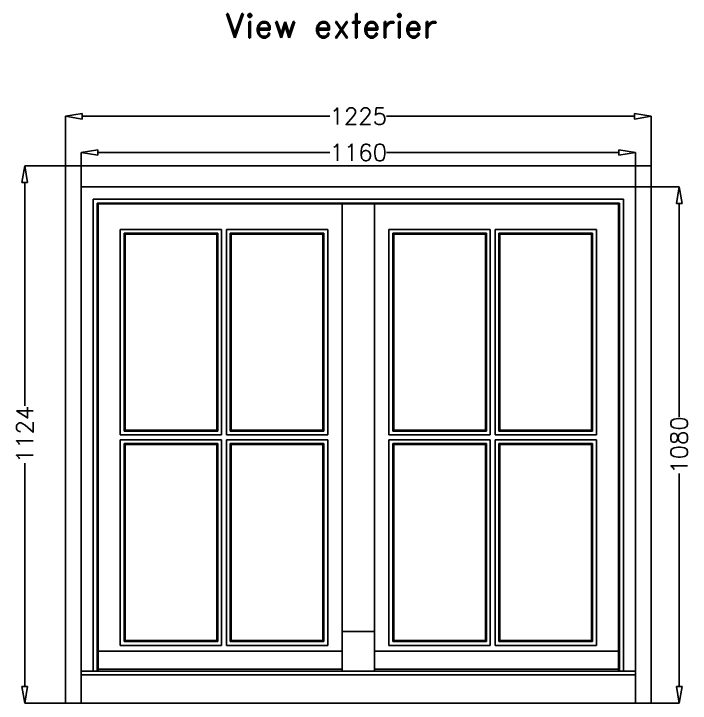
# Model space of a CAD drawing. Header units: millimetres. Extents: x -1007 to 7712, y -6262 to -71.
# Drawn here: x -1007 to 408, y -5798 to -4357 of the extents above; entities that cross this region are included whole.
import ezdxf
from ezdxf.enums import TextEntityAlignment as Align

# ---------------------------------------------------------------- set-up
doc = ezdxf.new("R2010")
doc.units = ezdxf.units.MM
doc.layers.get('0').update_dxf_attribs({"color": 250})
for name, color, linetype in [('dim', 7, 'Continuous'), ('txt', 189, 'Continuous'), ('wall', 5, 'Continuous')]:
    doc.layers.add(name, color=color, linetype=linetype)
doc.styles.add('ROMAND', font='romand.shx')
doc.styles.add('romans', font='romans.shx')
doc.dimstyles.new('ECH1-1 objet', dxfattribs={"dimtxt": 35, "dimasz": 35, "dimexe": 0.18, "dimexo": 0, "dimgap": 0.09, "dimtad": 0, "dimdec": 8, "dimdsep": 46, "dimtxsty": 'romans', "dimblk1": 'CLOSEDBLANK', "dimblk2": 'CLOSEDBLANK', "dimsah": 1, "dimcen": 1, "dimclrd": 9, "dimclre": 9, "dimclrt": 6, "dimadec": 0, "dimazin": 0, "dimtfac": 1, "dimtdec": 8, "dimtofl": 0, "dimtmove": 0, "dimatfit": 3, "dimldrblk": 'CLOSEDBLANK', "dimfxl": 0, "dimtolj": 1, "dimtzin": 0, "dimarcsym": 0})

# ---------------------------------------------------------------- blocks, each defined once
blk = doc.blocks.new('_ClosedBlank')
at = {"color": 0, "linetype": 'ByBlock', "lineweight": -2}
for p, q in [((-1, 0.167), (0, 0)), ((-1, 0.167), (-1, -0.167)), ((0, 0), (-1, -0.167))]:
    blk.add_line(p, q, dxfattribs=at)
blk = doc.blocks.new('*D35')
at = {"layer": 'Defpoints', "color": 0, "transparency": 16777216}
for p in [(326.6, -4570.8), (-898.4, -4674.3), (326.6, -4674.3)]:
    blk.add_point(p, dxfattribs=at)
at = {"layer": 'dim', "color": 9, "lineweight": -2, "transparency": 16777216}
for p, q in [((-898.4, -4674.3), (-898.4, -4570.6)), ((-863.4, -4570.8), (-345.2, -4570.8)), ((291.6, -4570.8), (-226.7, -4570.8)), ((326.6, -4674.3), (326.6, -4570.6))]:
    blk.add_line(p, q, dxfattribs=at)
at = {"layer": 'dim', "color": 9, "lineweight": -2, "transparency": 16777216, "xscale": 35, "yscale": 35, "zscale": 35, "rotation": 180}
blk.add_blockref('_ClosedBlank', (-898.4, -4570.8), dxfattribs=at)
at = {"layer": 'dim', "color": 9, "lineweight": -2, "transparency": 16777216, "xscale": 35, "yscale": 35, "zscale": 35}
blk.add_blockref('_ClosedBlank', (326.6, -4570.8), dxfattribs=at)
at = {"layer": 'dim', "color": 6, "transparency": 16777216, "insert": (-285.9, -4570.8), "char_height": 35, "attachment_point": 5, "style": 'romans'}
blk.add_mtext('\\A1;1225', dxfattribs=at)
blk = doc.blocks.new('*D36')
at = {"layer": 'Defpoints', "color": 0, "transparency": 16777216}
for p in [(-898.4, -4674.3), (-983.8, -5798.3), (-898.4, -5798.3)]:
    blk.add_point(p, dxfattribs=at)
at = {"layer": 'dim', "color": 9, "lineweight": -2, "transparency": 16777216}
for p, q in [((-898.4, -4674.3), (-983.9, -4674.3)), ((-983.8, -4709.3), (-983.8, -5176.2)), ((-983.8, -5763.3), (-983.8, -5296.4)), ((-898.4, -5798.3), (-983.9, -5798.3))]:
    blk.add_line(p, q, dxfattribs=at)
at = {"layer": 'dim', "color": 9, "lineweight": -2, "transparency": 16777216, "xscale": 35, "yscale": 35, "zscale": 35}
for p, rotation in [((-983.8, -4674.3), 90), ((-983.8, -5798.3), 270)]:
    blk.add_blockref('_ClosedBlank', p, dxfattribs=dict(at, rotation=rotation))
at = {"layer": 'dim', "color": 6, "transparency": 16777216, "insert": (-983.8, -5236.3), "char_height": 35, "attachment_point": 5, "rotation": 90, "style": 'romans'}
blk.add_mtext('\\A1;1124', dxfattribs=at)
blk = doc.blocks.new('*D37')
at = {"layer": 'Defpoints', "color": 0, "transparency": 16777216}
for p in [(294.1, -4718.3), (385.4, -4718.3), (294.1, -5798.3)]:
    blk.add_point(p, dxfattribs=at)
at = {"layer": 'dim', "color": 9, "lineweight": -2, "transparency": 16777216}
for p, q in [((294.1, -4718.3), (385.6, -4718.3)), ((385.4, -4753.3), (385.4, -5199.1)), ((385.4, -5763.3), (385.4, -5317.6)), ((294.1, -5798.3), (385.6, -5798.3))]:
    blk.add_line(p, q, dxfattribs=at)
at = {"layer": 'dim', "color": 9, "lineweight": -2, "transparency": 16777216, "xscale": 35, "yscale": 35, "zscale": 35}
for p, rotation in [((385.4, -4718.3), 90), ((385.4, -5798.3), 270)]:
    blk.add_blockref('_ClosedBlank', p, dxfattribs=dict(at, rotation=rotation))
at = {"layer": 'dim', "color": 6, "transparency": 16777216, "insert": (385.4, -5258.3), "char_height": 35, "attachment_point": 5, "rotation": 90, "style": 'romans'}
blk.add_mtext('\\A1;1080', dxfattribs=at)
blk = doc.blocks.new('*D38')
at = {"layer": 'Defpoints', "color": 0, "transparency": 16777216}
for p in [(-865.9, -4646.6), (-865.9, -4718.3), (294.1, -4718.3)]:
    blk.add_point(p, dxfattribs=at)
at = {"layer": 'dim', "color": 9, "lineweight": -2, "transparency": 16777216}
for p, q in [((-865.9, -4718.3), (-865.9, -4646.5)), ((-830.9, -4646.6), (-345.2, -4646.6)), ((259.1, -4646.6), (-226.7, -4646.6)), ((294.1, -4718.3), (294.1, -4646.5))]:
    blk.add_line(p, q, dxfattribs=at)
at = {"layer": 'dim', "color": 9, "lineweight": -2, "transparency": 16777216, "xscale": 35, "yscale": 35, "zscale": 35, "rotation": 180}
blk.add_blockref('_ClosedBlank', (-865.9, -4646.6), dxfattribs=at)
at = {"layer": 'dim', "color": 9, "lineweight": -2, "transparency": 16777216, "xscale": 35, "yscale": 35, "zscale": 35}
blk.add_blockref('_ClosedBlank', (294.1, -4646.6), dxfattribs=at)
at = {"layer": 'dim', "color": 6, "transparency": 16777216, "insert": (-285.9, -4646.6), "char_height": 35, "attachment_point": 5, "style": 'romans'}
blk.add_mtext('\\A1;1160', dxfattribs=at)
blk = doc.blocks.new('14')
for p, q in [((7143.8, 882.3), (7143.8, 2006.3)), ((7143.8, 2006.3), (8368.8, 2006.3)), ((8368.8, 882.3), (8368.8, 2006.3)), ((8310.8, 1936.3), (7201.8, 1936.3)), ((7201.8, 1936.3), (7201.8, 949.3)), ((8310.8, 949.3), (8310.8, 1936.3)), ((8302.8, 1928.3), (7209.8, 1928.3)), ((7209.8, 1928.3), (7209.8, 949.3)), ((8300.8, 1926.3), (7211.8, 1926.3)), ((7211.8, 1926.3), (7211.8, 949.3)), ((7722.3, 949.3), (7722.3, 1926.3)), ((7790.3, 949.3), (7790.3, 1926.3)), ((8300.8, 949.3), (8300.8, 1926.3)), ((8302.8, 949.3), (8302.8, 1928.3)), ((7470.3, 1873.3), (7258.3, 1873.3)), ((7258.3, 1873.3), (7258.3, 1443.3)), ((7462.3, 1865.3), (7266.3, 1865.3)), ((7266.3, 1865.3), (7266.3, 1451.3)), ((7460.3, 1863.3), (7268.3, 1863.3)), ((7268.3, 1863.3), (7268.3, 1453.3)), ((7460.3, 1453.3), (7460.3, 1863.3)), ((7462.3, 1451.3), (7462.3, 1865.3)), ((7470.3, 1443.3), (7470.3, 1873.3)), ((7692.3, 1873.3), (7480.3, 1873.3)), ((7480.3, 1873.3), (7480.3, 1443.3)), ((7684.3, 1865.3), (7488.3, 1865.3)), ((7488.3, 1865.3), (7488.3, 1451.3)), ((7682.3, 1863.3), (7490.3, 1863.3)), ((7490.3, 1863.3), (7490.3, 1453.3)), ((7682.3, 1453.3), (7682.3, 1863.3)), ((7684.3, 1451.3), (7684.3, 1865.3)), ((7692.3, 1443.3), (7692.3, 1873.3)), ((7820.3, 1443.3), (7820.3, 1873.3)), ((7820.3, 1873.3), (8032.3, 1873.3)), ((7828.3, 1451.3), (7828.3, 1865.3)), ((7828.3, 1865.3), (8024.3, 1865.3)), ((7830.3, 1453.3), (7830.3, 1863.3)), ((7830.3, 1863.3), (8022.3, 1863.3)), ((8022.3, 1863.3), (8022.3, 1453.3)), ((8024.3, 1865.3), (8024.3, 1451.3)), ((8032.3, 1873.3), (8032.3, 1443.3)), ((8042.3, 1443.3), (8042.3, 1873.3)), ((8042.3, 1873.3), (8254.3, 1873.3)), ((8050.3, 1451.3), (8050.3, 1865.3)), ((8050.3, 1865.3), (8246.3, 1865.3)), ((8052.3, 1453.3), (8052.3, 1863.3)), ((8052.3, 1863.3), (8244.3, 1863.3)), ((8244.3, 1863.3), (8244.3, 1453.3)), ((8246.3, 1865.3), (8246.3, 1451.3)), ((8254.3, 1873.3), (8254.3, 1443.3)), ((7258.3, 1443.3), (7470.3, 1443.3)), ((7266.3, 1451.3), (7462.3, 1451.3)), ((7268.3, 1453.3), (7460.3, 1453.3)), ((7480.3, 1443.3), (7692.3, 1443.3)), ((7488.3, 1451.3), (7684.3, 1451.3)), ((7490.3, 1453.3), (7682.3, 1453.3)), ((8032.3, 1443.3), (7820.3, 1443.3)), ((8024.3, 1451.3), (7828.3, 1451.3)), ((8022.3, 1453.3), (7830.3, 1453.3)), ((8254.3, 1443.3), (8042.3, 1443.3)), ((8246.3, 1451.3), (8050.3, 1451.3)), ((8244.3, 1453.3), (8052.3, 1453.3)), ((7470.3, 1433.3), (7258.3, 1433.3)), ((7258.3, 1433.3), (7258.3, 1003.3)), ((7470.3, 1003.3), (7470.3, 1433.3)), ((7692.3, 1433.3), (7480.3, 1433.3)), ((7480.3, 1433.3), (7480.3, 1003.3)), ((7692.3, 1003.3), (7692.3, 1433.3)), ((7820.3, 1003.3), (7820.3, 1433.3)), ((7820.3, 1433.3), (8032.3, 1433.3)), ((8032.3, 1433.3), (8032.3, 1003.3)), ((8042.3, 1003.3), (8042.3, 1433.3)), ((8042.3, 1433.3), (8254.3, 1433.3)), ((8254.3, 1433.3), (8254.3, 1003.3)), ((7462.3, 1425.3), (7266.3, 1425.3)), ((7266.3, 1425.3), (7266.3, 1011.3)), ((7460.3, 1423.3), (7268.3, 1423.3)), ((7268.3, 1423.3), (7268.3, 1013.3)), ((7460.3, 1013.3), (7460.3, 1423.3)), ((7462.3, 1011.3), (7462.3, 1425.3)), ((7684.3, 1425.3), (7488.3, 1425.3)), ((7488.3, 1425.3), (7488.3, 1011.3)), ((7682.3, 1423.3), (7490.3, 1423.3)), ((7490.3, 1423.3), (7490.3, 1013.3)), ((7682.3, 1013.3), (7682.3, 1423.3)), ((7684.3, 1011.3), (7684.3, 1425.3)), ((7828.3, 1011.3), (7828.3, 1425.3)), ((7828.3, 1425.3), (8024.3, 1425.3)), ((7830.3, 1013.3), (7830.3, 1423.3)), ((7830.3, 1423.3), (8022.3, 1423.3)), ((8022.3, 1423.3), (8022.3, 1013.3)), ((8024.3, 1425.3), (8024.3, 1011.3)), ((8050.3, 1011.3), (8050.3, 1425.3)), ((8050.3, 1425.3), (8246.3, 1425.3)), ((8052.3, 1013.3), (8052.3, 1423.3)), ((8052.3, 1423.3), (8244.3, 1423.3)), ((8244.3, 1423.3), (8244.3, 1013.3)), ((8246.3, 1425.3), (8246.3, 1011.3)), ((7722.3, 1032.3), (7790.3, 1032.3)), ((7266.3, 1011.3), (7462.3, 1011.3)), ((7268.3, 1013.3), (7460.3, 1013.3)), ((7488.3, 1011.3), (7684.3, 1011.3)), ((7490.3, 1013.3), (7682.3, 1013.3)), ((8024.3, 1011.3), (7828.3, 1011.3)), ((8022.3, 1013.3), (7830.3, 1013.3)), ((8246.3, 1011.3), (8050.3, 1011.3)), ((8244.3, 1013.3), (8052.3, 1013.3)), ((7258.3, 1003.3), (7470.3, 1003.3)), ((7480.3, 1003.3), (7692.3, 1003.3)), ((8032.3, 1003.3), (7820.3, 1003.3)), ((8254.3, 1003.3), (8042.3, 1003.3)), ((7211.8, 991.3), (7722.3, 991.3)), ((7790.3, 991.3), (8300.8, 991.3)), ((7211.8, 953.3), (7722.3, 953.3)), ((7790.3, 953.3), (8300.8, 953.3)), ((7176.3, 949.3), (8336.3, 949.3)), ((7176.3, 941.3), (8336.3, 941.3)), ((7176.3, 882.3), (7143.8, 882.3)), ((8336.3, 882.3), (8368.8, 882.3))]:
    blk.add_line(p, q)

msp = doc.modelspace()

# ---------------------------------------------------------------- linework, layer by layer
at = {"layer": 'wall'}
for p, q in [((-865.9315172, -4718.31274351), (294.0684828, -4718.31274351)), ((-865.9315172, -5798.31274351), (-865.9315172, -4718.31274351)), ((294.0684828, -5798.31274351), (294.0684828, -4718.31274351)), ((-865.9315172, -5798.31274351), (294.0684828, -5798.31274351))]:
    msp.add_line(p, q, dxfattribs=at)

# ---------------------------------------------------------------- block references
msp.add_blockref('14', (-8042.21647455, -6680.60762046))

# ---------------------------------------------------------------- texts
at = {"layer": 'txt', "style": 'ROMAND'}
msp.add_text('View exterier', height=50, dxfattribs=at).set_placement((-343.63581331, -4406.53788717), align=Align.CENTER)

# ---------------------------------------------------------------- dimensions: what is measured, and where the dimension line sits
at = {"layer": 'dim'}
for base, p1, p2, picture, middle in [((326.5684828031, -4570.8190667714), (-898.4315171969, -4674.3127435082), (326.5684828031, -4674.3127435082), '*D35', (-285.9315171969, -4570.8190667714)), ((-865.9315171969, -4646.6446136523), (294.0684828031, -4718.3127435082), (-865.9315171969, -4718.3127435082), '*D38', (-285.9315171969, -4646.6446136523))]:
    dim = msp.add_linear_dim(base=base, p1=p1, p2=p2, dimstyle='ECH1-1 objet', dxfattribs=at)
    dim.commit()
    dim.dimension.update_dxf_attribs({"geometry": picture, "text_midpoint": middle})
for base, p1, p2, picture, middle in [((-983.7515488366, -5798.3127435082), (-898.4315171969, -4674.3127435082), (-898.4315171969, -5798.3127435082), '*D36', (-983.7515488366, -5236.3127435082)), ((385.442416717, -4718.3127435082), (294.0684828031, -5798.3127435082), (294.0684828031, -4718.3127435082), '*D37', (385.442416717, -5258.3127435082))]:
    dim = msp.add_linear_dim(base=base, p1=p1, p2=p2, angle=90, dimstyle='ECH1-1 objet', dxfattribs=at)
    dim.commit()
    dim.dimension.update_dxf_attribs({"geometry": picture, "text_midpoint": middle})

doc.saveas('drawing.dxf')
